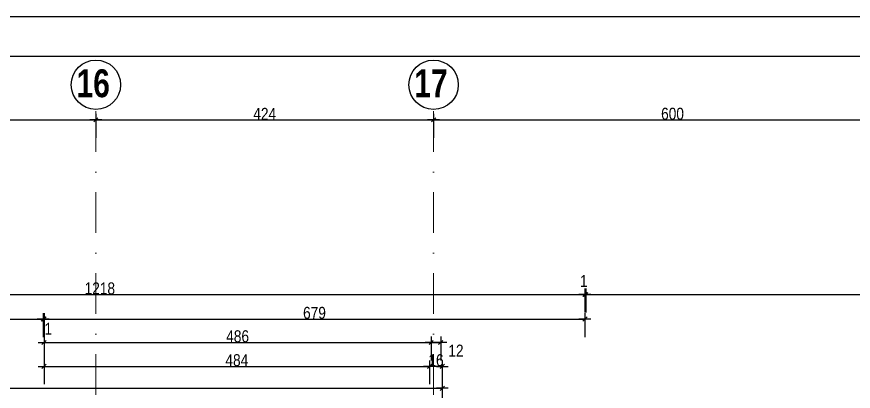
# Model space of a CAD drawing. Header units: millimetres. Extents: x 9051 to 35021, y -32652 to 0.
# Drawn here: x 30865 to 31916, y -28922 to -28452 of the extents above; entities that cross this region are included whole.
import ezdxf
from ezdxf.enums import TextEntityAlignment as Align

# ---------------------------------------------------------------- set-up
doc = ezdxf.new("R2010")
doc.units = ezdxf.units.MM
doc.linetypes.add('TIRETPTX2', pattern=[50.8, 25.4, -12.7, 0, -12.7])
for name, color, linetype in [('01-Cad  2', 1, 'Continuous'), ('01_cote_gen', 4, 'Continuous'), ('01_texte', 230, 'Continuous'), ('AA_COTES', 2, 'Continuous')]:
    doc.layers.add(name, color=color, linetype=linetype)
doc.layers.add('01_tram_axes', color=2, linetype='TIRETPTX2', lineweight=9)
doc.styles.add('impact', font='impact.ttf')
doc.styles.add('STYLE2', font='ARIALN.TTF')
doc.dimstyles.new('JB50', dxfattribs={"dimscale": 0.1, "dimtxt": 150, "dimasz": 15, "dimexe": 0.1, "dimexo": 0.1, "dimgap": 0.09, "dimtad": 1, "dimdec": 1, "dimdsep": 46, "dimtxsty": 'STYLE2', "dimblk1": 'BOND_G', "dimblk2": 'BOND_D', "dimsah": 1, "dimcen": 1.5, "dimdle": 0.01, "dimse1": 1, "dimse2": 1, "dimclrd": 4, "dimclre": 2, "dimclrt": 6, "dimazin": 2, "dimtfac": 2.333333, "dimtdec": 1, "dimtix": 1, "dimtmove": 2, "dimatfit": 3, "dimldrblk": 'BOND_G', "dimfxl": 1, "dimtolj": 1, "dimtzin": 0, "dimarcsym": 0})

# ---------------------------------------------------------------- blocks, each defined once
blk = doc.blocks.new('BOND_G')
at = {"layer": 'AA_COTES', "color": 0}
for p, q in [((0, -5), (0, 15)), ((5, 0), (-5, 0)), ((1.77, 1.77), (-1.77, -1.77))]:
    blk.add_line(p, q, dxfattribs=at)
blk = doc.blocks.new('BOND_D')
at = {"layer": 'AA_COTES', "color": 0}
for p, q in [((5, 0), (-5, 0)), ((-1.77, -1.77), (1.77, 1.77)), ((0, 5), (0, -15))]:
    blk.add_line(p, q, dxfattribs=at)
blk = doc.blocks.new('*D3930')
at = {"layer": '01_cote_gen', "color": 4, "lineweight": -2, "ltscale": 0.1, "transparency": 16777216}
blk.add_line((28976.3, -28918.6), (31398.3, -28918.6), dxfattribs=at)
at = {"layer": 'Defpoints', "color": 0, "ltscale": 0.1, "transparency": 16777216}
for p in [(31399.8, -28918.6), (28974.8, -28973.6), (31399.8, -28973.6)]:
    blk.add_point(p, dxfattribs=at)
at = {"layer": '01_cote_gen', "color": 4, "lineweight": -2, "ltscale": 0.1, "transparency": 16777216, "xscale": 1.5, "yscale": 1.5, "zscale": 1.5, "rotation": 180}
blk.add_blockref('BOND_G', (28974.8, -28918.6), dxfattribs=at)
at = {"layer": '01_cote_gen', "color": 4, "lineweight": -2, "ltscale": 0.1, "transparency": 16777216, "xscale": 1.5, "yscale": 1.5, "zscale": 1.5}
blk.add_blockref('BOND_D', (31399.8, -28918.6), dxfattribs=at)
at = {"layer": '01_cote_gen', "color": 6, "ltscale": 0.1, "transparency": 16777216, "insert": (30187.3, -28910.9), "char_height": 15, "attachment_point": 5, "style": 'STYLE2'}
blk.add_mtext('\\A1;2425', dxfattribs=at)
blk = doc.blocks.new('*D3936')
at = {"layer": '01_cote_gen', "color": 4, "lineweight": -2, "ltscale": 2, "transparency": 16777216}
blk.add_line((30362.3, -28801), (31577.3, -28801), dxfattribs=at)
at = {"layer": 'Defpoints', "color": 0, "ltscale": 2, "transparency": 16777216}
for p in [(30360.8, -28778.9), (31578.8, -28801), (31578.8, -28817.5)]:
    blk.add_point(p, dxfattribs=at)
at = {"layer": '01_cote_gen', "color": 4, "lineweight": -2, "ltscale": 2, "transparency": 16777216, "xscale": 1.5, "yscale": 1.5, "zscale": 1.5, "rotation": 180}
blk.add_blockref('BOND_G', (30360.8, -28801), dxfattribs=at)
at = {"layer": '01_cote_gen', "color": 4, "lineweight": -2, "ltscale": 2, "transparency": 16777216, "xscale": 1.5, "yscale": 1.5, "zscale": 1.5}
blk.add_blockref('BOND_D', (31578.8, -28801), dxfattribs=at)
at = {"layer": '01_cote_gen', "color": 6, "lineweight": 0, "ltscale": 2, "transparency": 16777216, "insert": (30969.8, -28793.4), "char_height": 15, "attachment_point": 5, "style": 'STYLE2'}
blk.add_mtext('\\A1;1218', dxfattribs=at)
blk = doc.blocks.new('*D3937')
at = {"layer": '01_cote_gen', "color": 4, "lineweight": -2, "ltscale": 2, "transparency": 16777216}
blk.add_line((30362.3, -28831.8), (30897.3, -28831.8), dxfattribs=at)
at = {"layer": 'Defpoints', "color": 0, "ltscale": 2, "transparency": 16777216}
for p in [(30898.8, -28831.8), (30360.8, -28915), (30898.8, -28915)]:
    blk.add_point(p, dxfattribs=at)
at = {"layer": '01_cote_gen', "color": 4, "lineweight": -2, "ltscale": 2, "transparency": 16777216, "xscale": 1.5, "yscale": 1.5, "zscale": 1.5, "rotation": 180}
blk.add_blockref('BOND_G', (30360.8, -28831.8), dxfattribs=at)
at = {"layer": '01_cote_gen', "color": 4, "lineweight": -2, "ltscale": 2, "transparency": 16777216, "xscale": 1.5, "yscale": 1.5, "zscale": 1.5}
blk.add_blockref('BOND_D', (30898.8, -28831.8), dxfattribs=at)
at = {"layer": '01_cote_gen', "color": 6, "lineweight": 0, "ltscale": 2, "transparency": 16777216, "insert": (30629.8, -28824.1), "char_height": 15, "attachment_point": 5, "style": 'STYLE2'}
blk.add_mtext('\\A1;538', dxfattribs=at)
blk = doc.blocks.new('*D3938')
at = {"layer": '01_cote_gen', "color": 4, "lineweight": -2, "ltscale": 2, "transparency": 16777216}
for p, q in [((30897.3, -28831.8), (30895.8, -28831.8)), ((30899.8, -28831.8), (30898.8, -28831.8)), ((30901.3, -28831.8), (30902.8, -28831.8))]:
    blk.add_line(p, q, dxfattribs=at)
at = {"layer": 'Defpoints', "color": 0, "ltscale": 2, "transparency": 16777216}
for p in [(30898.8, -28831.8), (30898.8, -28915), (30899.8, -28915)]:
    blk.add_point(p, dxfattribs=at)
at = {"layer": '01_cote_gen', "color": 4, "lineweight": -2, "ltscale": 2, "transparency": 16777216, "xscale": 1.5, "yscale": 1.5, "zscale": 1.5}
blk.add_blockref('BOND_D', (30898.8, -28831.8), dxfattribs=at)
at = {"layer": '01_cote_gen', "color": 4, "lineweight": -2, "ltscale": 2, "transparency": 16777216, "xscale": 1.5, "yscale": 1.5, "zscale": 1.5, "rotation": 180}
blk.add_blockref('BOND_G', (30899.8, -28831.8), dxfattribs=at)
at = {"layer": '01_cote_gen', "color": 6, "lineweight": 0, "ltscale": 2, "transparency": 16777216, "insert": (30905.1, -28844), "char_height": 15, "attachment_point": 5, "style": 'STYLE2'}
blk.add_mtext('\\A1;1', dxfattribs=at)
blk = doc.blocks.new('*D3939')
at = {"layer": '01_cote_gen', "color": 4, "lineweight": -2, "ltscale": 2, "transparency": 16777216}
blk.add_line((30901.3, -28831.8), (31577.3, -28831.8), dxfattribs=at)
at = {"layer": 'Defpoints', "color": 0, "ltscale": 2, "transparency": 16777216}
for p in [(31578.8, -28823.5), (31578.8, -28831.8), (30899.8, -28854.3)]:
    blk.add_point(p, dxfattribs=at)
at = {"layer": '01_cote_gen', "color": 4, "lineweight": -2, "ltscale": 2, "transparency": 16777216, "xscale": 1.5, "yscale": 1.5, "zscale": 1.5, "rotation": 180}
blk.add_blockref('BOND_G', (30899.8, -28831.8), dxfattribs=at)
at = {"layer": '01_cote_gen', "color": 4, "lineweight": -2, "ltscale": 2, "transparency": 16777216, "xscale": 1.5, "yscale": 1.5, "zscale": 1.5}
blk.add_blockref('BOND_D', (31578.8, -28831.8), dxfattribs=at)
at = {"layer": '01_cote_gen', "color": 6, "lineweight": 0, "ltscale": 2, "transparency": 16777216, "insert": (31239.3, -28824.1), "char_height": 15, "attachment_point": 5, "style": 'STYLE2'}
blk.add_mtext('\\A1;679', dxfattribs=at)
blk = doc.blocks.new('*D3943')
at = {"layer": '01_cote_gen', "color": 4, "lineweight": -2, "ltscale": 2, "transparency": 16777216}
for p, q in [((31382.3, -28891.2), (31380.8, -28891.2)), ((31399.8, -28891.2), (31383.8, -28891.2)), ((31401.3, -28891.2), (31402.8, -28891.2))]:
    blk.add_line(p, q, dxfattribs=at)
at = {"layer": 'Defpoints', "color": 0, "ltscale": 2, "transparency": 16777216}
for p in [(31383.8, -28891.2), (31383.8, -28970.6), (31399.8, -28970.6)]:
    blk.add_point(p, dxfattribs=at)
at = {"layer": '01_cote_gen', "color": 4, "lineweight": -2, "ltscale": 2, "transparency": 16777216, "xscale": 1.5, "yscale": 1.5, "zscale": 1.5}
blk.add_blockref('BOND_D', (31383.8, -28891.2), dxfattribs=at)
at = {"layer": '01_cote_gen', "color": 4, "lineweight": -2, "ltscale": 2, "transparency": 16777216, "xscale": 1.5, "yscale": 1.5, "zscale": 1.5, "rotation": 180}
blk.add_blockref('BOND_G', (31399.8, -28891.2), dxfattribs=at)
at = {"layer": '01_cote_gen', "color": 6, "lineweight": 0, "ltscale": 2, "transparency": 16777216, "insert": (31391.8, -28883.5), "char_height": 15, "attachment_point": 5, "style": 'STYLE2'}
blk.add_mtext('\\A1;16', dxfattribs=at)
blk = doc.blocks.new('*D3944')
at = {"layer": '01_cote_gen', "color": 4, "lineweight": -2, "ltscale": 2, "transparency": 16777216}
blk.add_line((30901.3, -28891.2), (31382.3, -28891.2), dxfattribs=at)
at = {"layer": 'Defpoints', "color": 0, "ltscale": 2, "transparency": 16777216}
for p in [(30899.8, -28883.8), (31383.8, -28891.2), (31383.8, -28905.9)]:
    blk.add_point(p, dxfattribs=at)
at = {"layer": '01_cote_gen', "color": 4, "lineweight": -2, "ltscale": 2, "transparency": 16777216, "xscale": 1.5, "yscale": 1.5, "zscale": 1.5, "rotation": 180}
blk.add_blockref('BOND_G', (30899.8, -28891.2), dxfattribs=at)
at = {"layer": '01_cote_gen', "color": 4, "lineweight": -2, "ltscale": 2, "transparency": 16777216, "xscale": 1.5, "yscale": 1.5, "zscale": 1.5}
blk.add_blockref('BOND_D', (31383.8, -28891.2), dxfattribs=at)
at = {"layer": '01_cote_gen', "color": 6, "lineweight": 0, "ltscale": 2, "transparency": 16777216, "insert": (31141.8, -28883.5), "char_height": 15, "attachment_point": 5, "style": 'STYLE2'}
blk.add_mtext('\\A1;484', dxfattribs=at)
blk = doc.blocks.new('*D3945')
at = {"layer": '01_cote_gen', "color": 4, "lineweight": -2, "ltscale": 2, "transparency": 16777216}
blk.add_line((30901.3, -28861.2), (31384.3, -28861.2), dxfattribs=at)
at = {"layer": 'Defpoints', "color": 0, "ltscale": 2, "transparency": 16777216}
for p in [(30899.8, -28854.3), (31385.8, -28861.2), (31385.8, -28970.6)]:
    blk.add_point(p, dxfattribs=at)
at = {"layer": '01_cote_gen', "color": 4, "lineweight": -2, "ltscale": 2, "transparency": 16777216, "xscale": 1.5, "yscale": 1.5, "zscale": 1.5, "rotation": 180}
blk.add_blockref('BOND_G', (30899.8, -28861.2), dxfattribs=at)
at = {"layer": '01_cote_gen', "color": 4, "lineweight": -2, "ltscale": 2, "transparency": 16777216, "xscale": 1.5, "yscale": 1.5, "zscale": 1.5}
blk.add_blockref('BOND_D', (31385.8, -28861.2), dxfattribs=at)
at = {"layer": '01_cote_gen', "color": 6, "lineweight": 0, "ltscale": 2, "transparency": 16777216, "insert": (31142.8, -28853.5), "char_height": 15, "attachment_point": 5, "style": 'STYLE2'}
blk.add_mtext('\\A1;486', dxfattribs=at)
blk = doc.blocks.new('*D3946')
at = {"layer": '01_cote_gen', "color": 4, "lineweight": -2, "ltscale": 2, "transparency": 16777216}
blk.add_line((31387.3, -28861.2), (31396.3, -28861.2), dxfattribs=at)
at = {"layer": 'Defpoints', "color": 0, "ltscale": 2, "transparency": 16777216}
for p in [(31385.8, -28868.7), (31397.8, -28861.2), (31397.8, -28868.7)]:
    blk.add_point(p, dxfattribs=at)
at = {"layer": '01_cote_gen', "color": 4, "lineweight": -2, "ltscale": 2, "transparency": 16777216, "xscale": 1.5, "yscale": 1.5, "zscale": 1.5, "rotation": 180}
blk.add_blockref('BOND_G', (31385.8, -28861.2), dxfattribs=at)
at = {"layer": '01_cote_gen', "color": 4, "lineweight": -2, "ltscale": 2, "transparency": 16777216, "xscale": 1.5, "yscale": 1.5, "zscale": 1.5}
blk.add_blockref('BOND_D', (31397.8, -28861.2), dxfattribs=at)
at = {"layer": '01_cote_gen', "color": 6, "lineweight": 0, "ltscale": 2, "transparency": 16777216, "insert": (31416.9, -28871.4), "char_height": 15, "attachment_point": 5, "style": 'STYLE2'}
blk.add_mtext('\\A1;12', dxfattribs=at)
blk = doc.blocks.new('*D4365')
at = {"layer": '01_cote_gen', "color": 4, "lineweight": -2, "ltscale": 0.1, "transparency": 16777216}
blk.add_line((30370.3, -28581.7), (30963.3, -28581.7), dxfattribs=at)
at = {"layer": 'Defpoints', "color": 0, "ltscale": 0.1, "transparency": 16777216}
for p in [(30964.8, -28581.7), (30368.8, -28604.2), (30964.8, -28624.4)]:
    blk.add_point(p, dxfattribs=at)
at = {"layer": '01_cote_gen', "color": 4, "lineweight": -2, "ltscale": 0.1, "transparency": 16777216, "xscale": 1.5, "yscale": 1.5, "zscale": 1.5, "rotation": 180}
blk.add_blockref('BOND_G', (30368.8, -28581.7), dxfattribs=at)
at = {"layer": '01_cote_gen', "color": 4, "lineweight": -2, "ltscale": 0.1, "transparency": 16777216, "xscale": 1.5, "yscale": 1.5, "zscale": 1.5}
blk.add_blockref('BOND_D', (30964.8, -28581.7), dxfattribs=at)
at = {"layer": '01_cote_gen', "color": 6, "ltscale": 0.1, "transparency": 16777216, "insert": (30666.8, -28574.1), "char_height": 15, "attachment_point": 5, "style": 'STYLE2'}
blk.add_mtext('\\A1;596', dxfattribs=at)
blk = doc.blocks.new('*D4366')
at = {"layer": '01_cote_gen', "color": 4, "lineweight": -2, "ltscale": 0.1, "transparency": 16777216}
blk.add_line((30966.3, -28581.7), (31387.3, -28581.7), dxfattribs=at)
at = {"layer": 'Defpoints', "color": 0, "ltscale": 0.1, "transparency": 16777216}
for p in [(31388.8, -28581.7), (31388.8, -28581.7), (30964.8, -28624.4)]:
    blk.add_point(p, dxfattribs=at)
at = {"layer": '01_cote_gen', "color": 4, "lineweight": -2, "ltscale": 0.1, "transparency": 16777216, "xscale": 1.5, "yscale": 1.5, "zscale": 1.5, "rotation": 180}
blk.add_blockref('BOND_G', (30964.8, -28581.7), dxfattribs=at)
at = {"layer": '01_cote_gen', "color": 4, "lineweight": -2, "ltscale": 0.1, "transparency": 16777216, "xscale": 1.5, "yscale": 1.5, "zscale": 1.5}
blk.add_blockref('BOND_D', (31388.8, -28581.7), dxfattribs=at)
at = {"layer": '01_cote_gen', "color": 6, "ltscale": 0.1, "transparency": 16777216, "insert": (31176.8, -28574.2), "char_height": 15, "attachment_point": 5, "style": 'STYLE2'}
blk.add_mtext('\\A1;424', dxfattribs=at)
blk = doc.blocks.new('*D4367')
at = {"layer": '01_cote_gen', "color": 4, "lineweight": -2, "ltscale": 0.1, "transparency": 16777216}
blk.add_line((31390.3, -28581.7), (31987.3, -28581.7), dxfattribs=at)
at = {"layer": 'Defpoints', "color": 0, "ltscale": 0.1, "transparency": 16777216}
for p in [(31388.8, -28581.7), (31988.8, -28581.7), (31988.8, -28581.7)]:
    blk.add_point(p, dxfattribs=at)
at = {"layer": '01_cote_gen', "color": 4, "lineweight": -2, "ltscale": 0.1, "transparency": 16777216, "xscale": 1.5, "yscale": 1.5, "zscale": 1.5, "rotation": 180}
blk.add_blockref('BOND_G', (31388.8, -28581.7), dxfattribs=at)
at = {"layer": '01_cote_gen', "color": 4, "lineweight": -2, "ltscale": 0.1, "transparency": 16777216, "xscale": 1.5, "yscale": 1.5, "zscale": 1.5}
blk.add_blockref('BOND_D', (31988.8, -28581.7), dxfattribs=at)
at = {"layer": '01_cote_gen', "color": 6, "ltscale": 0.1, "transparency": 16777216, "insert": (31688.8, -28574.1), "char_height": 15, "attachment_point": 5, "style": 'STYLE2'}
blk.add_mtext('\\A1;600', dxfattribs=at)
blk = doc.blocks.new('*D4440')
at = {"layer": '01_cote_gen', "color": 4, "lineweight": -2, "ltscale": 2, "transparency": 16777216}
blk.add_line((31581.3, -28801), (32515.3, -28801), dxfattribs=at)
at = {"layer": 'Defpoints', "color": 0, "ltscale": 2, "transparency": 16777216}
for p in [(32516.8, -28801), (31579.8, -28812.3), (32516.8, -28829.4)]:
    blk.add_point(p, dxfattribs=at)
at = {"layer": '01_cote_gen', "color": 4, "lineweight": -2, "ltscale": 2, "transparency": 16777216, "xscale": 1.5, "yscale": 1.5, "zscale": 1.5, "rotation": 180}
blk.add_blockref('BOND_G', (31579.8, -28801), dxfattribs=at)
at = {"layer": '01_cote_gen', "color": 4, "lineweight": -2, "ltscale": 2, "transparency": 16777216, "xscale": 1.5, "yscale": 1.5, "zscale": 1.5}
blk.add_blockref('BOND_D', (32516.8, -28801), dxfattribs=at)
at = {"layer": '01_cote_gen', "color": 6, "lineweight": 0, "ltscale": 2, "transparency": 16777216, "insert": (32048.3, -28793.4), "char_height": 15, "attachment_point": 5, "style": 'STYLE2'}
blk.add_mtext('\\A1;937', dxfattribs=at)
blk = doc.blocks.new('*D4446')
at = {"layer": '01_cote_gen', "color": 4, "lineweight": -2, "ltscale": 0.1, "transparency": 16777216}
for p, q in [((31577.3, -28801), (31575.8, -28801)), ((31579.8, -28801), (31578.8, -28801)), ((31581.3, -28801), (31582.8, -28801))]:
    blk.add_line(p, q, dxfattribs=at)
at = {"layer": 'Defpoints', "color": 0, "ltscale": 0.1, "transparency": 16777216}
for p in [(31578.8, -28801), (31578.8, -28806.5), (31579.8, -28806.5)]:
    blk.add_point(p, dxfattribs=at)
at = {"layer": '01_cote_gen', "color": 4, "lineweight": -2, "ltscale": 0.1, "transparency": 16777216, "xscale": 1.5, "yscale": 1.5, "zscale": 1.5}
blk.add_blockref('BOND_D', (31578.8, -28801), dxfattribs=at)
at = {"layer": '01_cote_gen', "color": 4, "lineweight": -2, "ltscale": 0.1, "transparency": 16777216, "xscale": 1.5, "yscale": 1.5, "zscale": 1.5, "rotation": 180}
blk.add_blockref('BOND_G', (31579.8, -28801), dxfattribs=at)
at = {"layer": '01_cote_gen', "color": 6, "ltscale": 0.1, "transparency": 16777216, "insert": (31577.4, -28784), "char_height": 15, "attachment_point": 5, "style": 'STYLE2'}
blk.add_mtext('\\A1;1', dxfattribs=at)

msp = doc.modelspace()

# ---------------------------------------------------------------- linework, layer by layer
at = {"layer": '01-Cad  2'}
for p, q in [((35020.83, -28452.24), (30130.83, -28452.24)), ((34970.83, -28502.24), (30180.83, -28502.24))]:
    msp.add_line(p, q, dxfattribs=at)
at = {"layer": '01_texte'}
for centre in [(30964.84, -28537.67), (31388.84, -28537.67)]:
    msp.add_circle(centre, 30.98, dxfattribs=at)
at = {"layer": '01_tram_axes', "color": 253, "ltscale": 2}
for p, q in [((30964.84, -30859.13), (30964.84, -28568.65)), ((31388.84, -30859.13), (31388.84, -28568.65))]:
    msp.add_line(p, q, dxfattribs=at)

# ---------------------------------------------------------------- texts
at = {"layer": '01_texte', "style": 'impact'}
for s, p in [('16', (30961.5, -28535.79)), ('17', (31385.5, -28535.79))]:
    msp.add_text(s, height=35, dxfattribs=at).set_placement(p, align=Align.MIDDLE_CENTER)

# ---------------------------------------------------------------- dimensions: what is measured, and where the dimension line sits
at = {"layer": '01_cote_gen', "ltscale": 0.1}
for base, p1, p2, picture, middle in [((30964.84, -28581.72), (30368.84, -28604.22), (30964.84, -28624.42), '*D4365', (30666.84, -28574.05)), ((31388.84, -28581.72), (30964.84, -28624.42), (31388.84, -28581.72), '*D4366', (31176.84, -28574.18)), ((31988.84, -28581.72), (31388.84, -28581.72), (31988.84, -28581.72), '*D4367', (31688.84, -28574.05)), ((31399.84, -28918.56), (28974.84, -28973.63), (31399.84, -28973.63), '*D3930', (30187.34, -28910.89))]:
    dim = msp.add_linear_dim(base=base, p1=p1, p2=p2, dimstyle='JB50', dxfattribs=at)
    dim.commit()
    dim.dimension.update_dxf_attribs({"geometry": picture, "text_midpoint": middle})
dim = msp.add_linear_dim(base=(31578.84, -28801.03), p1=(31579.84, -28806.46), p2=(31578.84, -28806.46), dimstyle='JB50', dxfattribs=at)
dim.commit()
dim.dimension.update_dxf_attribs({"geometry": '*D4446', "text_midpoint": (31577.36, -28784.04), "dimtype": 160})
at = {"layer": '01_cote_gen', "lineweight": 0, "ltscale": 2}
for base, p1, p2, picture, middle in [((31578.84, -28801.03), (30360.84, -28778.86), (31578.84, -28817.53), '*D3936', (30969.84, -28793.36)), ((32516.84, -28801.03), (31579.84, -28812.32), (32516.84, -28829.41), '*D4440', (32048.34, -28793.36)), ((30898.84, -28831.75), (30360.84, -28915.02), (30898.84, -28915.02), '*D3937', (30629.84, -28824.08)), ((31578.84, -28831.75), (30899.84, -28854.25), (31578.84, -28823.53), '*D3939', (31239.34, -28824.08)), ((31385.84, -28861.2), (30899.84, -28854.25), (31385.84, -28970.58), '*D3945', (31142.84, -28853.53)), ((31383.84, -28891.19), (30899.84, -28883.79), (31383.84, -28905.85), '*D3944', (31141.84, -28883.53)), ((31383.84, -28891.19), (31399.84, -28970.58), (31383.84, -28970.58), '*D3943', (31391.84, -28883.53))]:
    dim = msp.add_linear_dim(base=base, p1=p1, p2=p2, dimstyle='JB50', dxfattribs=at)
    dim.commit()
    dim.dimension.update_dxf_attribs({"geometry": picture, "text_midpoint": middle})
for base, p1, p2, picture, middle in [((30898.84, -28831.75), (30899.84, -28915.02), (30898.84, -28915.02), '*D3938', (30905.13, -28843.98)), ((31397.84, -28861.2), (31385.84, -28868.7), (31397.84, -28868.7), '*D3946', (31416.92, -28871.43))]:
    dim = msp.add_linear_dim(base=base, p1=p1, p2=p2, dimstyle='JB50', dxfattribs=at)
    dim.commit()
    dim.dimension.update_dxf_attribs({"geometry": picture, "text_midpoint": middle, "dimtype": 160})

doc.saveas('drawing.dxf')
